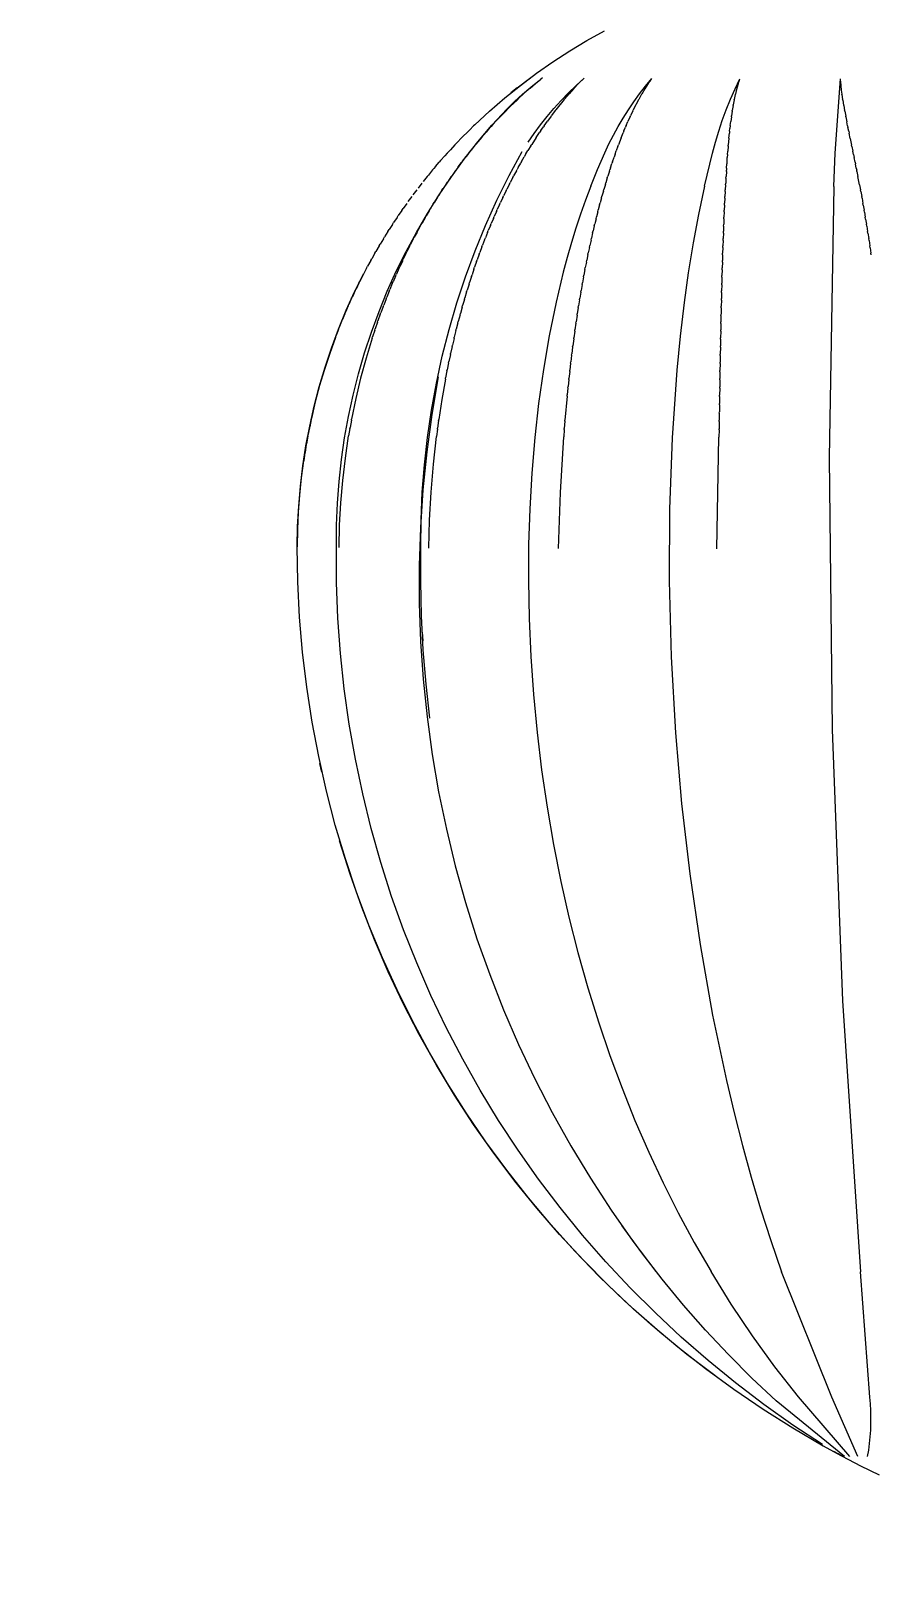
# Model space of a CAD drawing. Header units: millimetres. Extents: x 311 to 4068, y 1050 to 3803.
# Drawn here: x 714.06 to 738.5, y 2800.37 to 2845.07 of the extents above; entities that cross this region are included whole.
import ezdxf

# ---------------------------------------------------------------- set-up
doc = ezdxf.new("R2010")
doc.units = ezdxf.units.MM
doc.layers.add('ZANO_R', color=7, linetype='Continuous', lineweight=0)
doc.layers.add('ZANO_W', color=1, linetype='Continuous', lineweight=0)
doc.styles.get("Standard").update_dxf_attribs({"font": 'ARIALUNI.TTF'})
doc.dimstyles.new('pl i ang', dxfattribs={"dimtxt": 50, "dimasz": 50, "dimexe": 1.25, "dimexo": 0.625, "dimgap": 10, "dimtad": 1, "dimtoh": 1, "dimtxsty": 'Standard', "dimcen": 2.5, "dimclrd": 1, "dimclre": 1, "dimclrt": 1, "dimadec": 0, "dimazin": 0, "dimtfac": 1, "dimtmove": 0, "dimatfit": 3, "dimfxl": 1, "dimarcsym": 1})

# ---------------------------------------------------------------- blocks, each defined once
blk = doc.blocks.new('*D407')
at = {"layer": 'ZANO_W', "color": 1, "lineweight": -2}
for p, q in [((563.749, 2930.856), (563.749, 2664.746)), ((913.743, 2930.862), (913.743, 2664.746)), ((603.749, 2674.746), (873.743, 2674.746))]:
    blk.add_line(p, q, dxfattribs=at)
at = {"layer": 'ZANO_W', "color": 1}
for points in [[(603.749, 2681.413), (603.749, 2668.079), (563.749, 2674.746)], [(873.743, 2668.079), (873.743, 2681.413), (913.743, 2674.746)]]:
    blk.add_solid(points, dxfattribs=at)
at = {"layer": 'ZANO_W', "color": 1, "insert": (738.746, 2705.182), "char_height": 40, "attachment_point": 5}
blk.add_mtext('350', dxfattribs=at)

msp = doc.modelspace()

# ---------------------------------------------------------------- linework, layer by layer
at = {"layer": 'ZANO_R'}
for p, q in [((729.733, 2844.488), (730.233, 2844.789)), ((730.233, 2844.789), (730.744, 2845.072)), ((729.243, 2844.17), (729.733, 2844.488)), ((728.298, 2843.484), (728.764, 2843.835)), ((728.764, 2843.835), (729.243, 2844.17)), ((727.843, 2843.118), (728.298, 2843.484)), ((728.209, 2843.412), (728.024, 2843.265)), ((728.209, 2843.412), (728.606, 2843.715)), ((728.364, 2843.227), (728.604, 2843.433)), ((728.579, 2843.4), (728.412, 2843.253)), ((728.579, 2843.4), (728.737, 2843.535)), ((728.604, 2843.433), (728.851, 2843.631)), ((728.737, 2843.535), (728.897, 2843.667)), ((728.943, 2843.704), (728.897, 2843.667)), ((729.7, 2843.269), (729.922, 2843.485)), ((729.853, 2843.39), (729.719, 2843.242)), ((729.853, 2843.39), (730, 2843.544)), ((729.922, 2843.485), (730.152, 2843.693)), ((730, 2843.544), (730.152, 2843.693)), ((731.766, 2843.239), (731.941, 2843.465)), ((731.916, 2843.381), (731.827, 2843.233)), ((731.916, 2843.381), (731.919, 2843.385)), ((731.965, 2843.458), (731.919, 2843.385)), ((731.941, 2843.465), (732.123, 2843.685)), ((731.965, 2843.458), (731.967, 2843.461)), ((732.016, 2843.534), (731.967, 2843.461)), ((732.016, 2843.534), (732.069, 2843.61)), ((732.069, 2843.61), (732.123, 2843.685)), ((734.407, 2843.079), (734.54, 2843.381)), ((734.54, 2843.381), (734.683, 2843.679)), ((734.574, 2843.328), (734.549, 2843.227)), ((734.601, 2843.43), (734.574, 2843.328)), ((734.631, 2843.53), (734.601, 2843.43)), ((734.632, 2843.53), (734.656, 2843.605)), ((734.656, 2843.605), (734.683, 2843.679)), ((737.454, 2841.511), (737.604, 2843.676)), ((737.606, 2843.602), (737.604, 2843.676)), ((737.606, 2843.602), (737.615, 2843.475)), ((737.615, 2843.475), (737.628, 2843.349)), ((737.628, 2843.349), (737.645, 2843.224)), ((727.401, 2842.736), (727.843, 2843.118)), ((727.901, 2842.795), (728.129, 2843.014)), ((728.064, 2842.927), (727.919, 2842.783)), ((728.064, 2842.927), (728.08, 2842.942)), ((728.232, 2843.087), (728.08, 2842.942)), ((728.129, 2843.014), (728.364, 2843.227)), ((728.232, 2843.087), (728.244, 2843.099)), ((728.403, 2843.245), (728.244, 2843.099)), ((728.403, 2843.245), (728.412, 2843.253)), ((729.276, 2842.815), (729.484, 2843.045)), ((729.443, 2842.916), (729.329, 2842.772)), ((729.443, 2842.916), (729.456, 2842.931)), ((729.575, 2843.076), (729.456, 2842.931)), ((729.484, 2843.045), (729.7, 2843.269)), ((729.575, 2843.076), (729.585, 2843.088)), ((729.711, 2843.234), (729.585, 2843.088)), ((729.711, 2843.234), (729.719, 2843.242)), ((731.438, 2842.772), (731.599, 2843.008)), ((731.649, 2842.906), (731.577, 2842.763)), ((731.599, 2843.008), (731.766, 2843.239)), ((731.649, 2842.906), (731.656, 2842.922)), ((731.733, 2843.067), (731.656, 2842.922)), ((731.733, 2843.067), (731.74, 2843.078)), ((731.822, 2843.225), (731.74, 2843.078)), ((731.822, 2843.225), (731.827, 2843.233)), ((734.283, 2842.773), (734.407, 2843.079)), ((734.484, 2842.9), (734.461, 2842.756)), ((734.484, 2842.9), (734.487, 2842.915)), ((734.514, 2843.06), (734.487, 2842.915)), ((734.514, 2843.06), (734.516, 2843.072)), ((734.548, 2843.219), (734.516, 2843.072)), ((734.548, 2843.219), (734.55, 2843.227)), ((737.646, 2843.216), (737.645, 2843.224)), ((737.646, 2843.216), (737.669, 2843.069)), ((737.671, 2843.054), (737.669, 2843.069)), ((737.671, 2843.054), (737.696, 2842.912)), ((737.699, 2842.897), (737.696, 2842.912)), ((737.699, 2842.897), (737.725, 2842.753)), ((726.973, 2842.339), (727.401, 2842.736)), ((727.473, 2842.324), (727.901, 2842.795)), ((727.497, 2842.342), (727.605, 2842.458)), ((727.739, 2842.6), (727.605, 2842.458)), ((727.739, 2842.6), (727.76, 2842.622)), ((727.9, 2842.765), (727.76, 2842.622)), ((727.9, 2842.765), (727.919, 2842.783)), ((728.883, 2842.336), (729.076, 2842.579)), ((728.987, 2842.307), (729.086, 2842.447)), ((729.076, 2842.579), (729.276, 2842.815)), ((729.19, 2842.589), (729.086, 2842.447)), ((729.19, 2842.589), (729.206, 2842.611)), ((729.315, 2842.753), (729.206, 2842.611)), ((729.315, 2842.753), (729.329, 2842.772)), ((731.141, 2842.285), (731.286, 2842.531)), ((731.286, 2842.531), (731.438, 2842.772)), ((731.375, 2842.321), (731.426, 2842.437)), ((731.49, 2842.579), (731.426, 2842.437)), ((731.49, 2842.579), (731.5, 2842.601)), ((731.568, 2842.744), (731.5, 2842.601)), ((731.568, 2842.744), (731.577, 2842.763)), ((734.065, 2842.15), (734.169, 2842.463)), ((734.169, 2842.463), (734.283, 2842.773)), ((734.402, 2842.314), (734.416, 2842.431)), ((734.434, 2842.573), (734.416, 2842.431)), ((734.434, 2842.573), (734.437, 2842.595)), ((734.458, 2842.738), (734.437, 2842.595)), ((734.458, 2842.738), (734.461, 2842.756)), ((737.729, 2842.735), (737.725, 2842.753)), ((737.729, 2842.735), (737.757, 2842.592)), ((737.761, 2842.57), (737.757, 2842.592)), ((737.761, 2842.57), (737.79, 2842.428)), ((737.814, 2842.311), (737.79, 2842.428)), ((726.62, 2841.989), (726.428, 2841.79)), ((726.62, 2841.989), (726.766, 2842.136)), ((726.826, 2842.196), (726.766, 2842.136)), ((726.826, 2842.196), (726.938, 2842.305)), ((726.973, 2842.339), (726.938, 2842.305)), ((727.062, 2841.838), (727.473, 2842.324)), ((727.174, 2841.976), (727.301, 2842.123)), ((727.354, 2842.183), (727.301, 2842.123)), ((727.354, 2842.183), (727.452, 2842.292)), ((727.497, 2842.342), (727.452, 2842.292)), ((728.522, 2841.831), (728.698, 2842.087)), ((728.698, 2842.087), (728.883, 2842.336)), ((728.756, 2841.964), (728.853, 2842.111)), ((728.894, 2842.171), (728.853, 2842.111)), ((728.894, 2842.171), (728.968, 2842.28)), ((728.988, 2842.307), (728.969, 2842.28)), ((730.875, 2841.78), (731.004, 2842.035)), ((731.004, 2842.035), (731.141, 2842.285)), ((731.225, 2841.954), (731.284, 2842.101)), ((731.309, 2842.161), (731.284, 2842.101)), ((731.309, 2842.161), (731.354, 2842.271)), ((731.375, 2842.321), (731.354, 2842.271)), ((733.972, 2841.834), (734.065, 2842.15)), ((734.363, 2841.947), (734.378, 2842.094)), ((734.384, 2842.155), (734.378, 2842.094)), ((734.384, 2842.155), (734.393, 2842.233)), ((734.402, 2842.314), (734.393, 2842.233)), ((737.814, 2842.311), (737.824, 2842.261)), ((737.847, 2842.152), (737.824, 2842.261)), ((737.847, 2842.152), (737.859, 2842.091)), ((737.89, 2841.944), (737.859, 2842.091)), ((726.174, 2841.517), (726.262, 2841.613)), ((726.395, 2841.755), (726.262, 2841.613)), ((726.395, 2841.755), (726.428, 2841.79)), ((726.668, 2841.338), (727.062, 2841.838)), ((726.787, 2841.503), (726.863, 2841.599)), ((726.978, 2841.742), (726.863, 2841.599)), ((726.978, 2841.742), (727.007, 2841.776)), ((727.174, 2841.976), (727.007, 2841.776)), ((727.971, 2840.86), (728.35, 2841.566)), ((728.462, 2841.49), (728.52, 2841.587)), ((728.607, 2841.729), (728.52, 2841.587)), ((728.607, 2841.729), (728.629, 2841.764)), ((728.756, 2841.964), (728.629, 2841.764)), ((730.754, 2841.521), (730.875, 2841.78)), ((731.05, 2841.48), (731.085, 2841.577)), ((731.136, 2841.719), (731.085, 2841.577)), ((731.136, 2841.719), (731.149, 2841.754)), ((731.226, 2841.954), (731.149, 2841.754)), ((733.888, 2841.514), (733.972, 2841.834)), ((734.323, 2841.473), (734.33, 2841.57)), ((734.342, 2841.713), (734.33, 2841.57)), ((734.342, 2841.713), (734.345, 2841.747)), ((734.363, 2841.947), (734.345, 2841.747)), ((737.89, 2841.944), (737.931, 2841.745)), ((737.938, 2841.71), (737.931, 2841.745)), ((737.938, 2841.71), (737.968, 2841.567)), ((737.987, 2841.471), (737.968, 2841.567)), ((725.831, 2841.125), (725.781, 2841.066)), ((725.831, 2841.125), (725.939, 2841.251)), ((725.98, 2841.298), (725.939, 2841.251)), ((725.98, 2841.298), (726.1, 2841.433)), ((726.174, 2841.517), (726.1, 2841.433)), ((726.292, 2840.825), (726.668, 2841.338)), ((726.49, 2841.111), (726.447, 2841.052)), ((726.49, 2841.111), (726.583, 2841.237)), ((726.619, 2841.284), (726.583, 2841.237)), ((726.619, 2841.284), (726.722, 2841.419)), ((726.787, 2841.503), (726.722, 2841.419)), ((728.237, 2841.098), (728.205, 2841.039)), ((728.237, 2841.098), (728.308, 2841.224)), ((728.335, 2841.271), (728.308, 2841.224)), ((728.335, 2841.271), (728.413, 2841.407)), ((728.462, 2841.49), (728.413, 2841.407)), ((730.544, 2841.042), (730.754, 2841.521)), ((730.918, 2841.088), (730.899, 2841.029)), ((730.918, 2841.088), (730.96, 2841.214)), ((730.975, 2841.261), (730.96, 2841.214)), ((730.975, 2841.261), (731.022, 2841.397)), ((731.05, 2841.48), (731.021, 2841.397)), ((733.653, 2840.549), (733.888, 2841.514)), ((734.295, 2841.081), (734.303, 2841.207)), ((734.306, 2841.254), (734.303, 2841.207)), ((734.307, 2841.254), (734.316, 2841.39)), ((734.323, 2841.473), (734.316, 2841.39)), ((737.411, 2840.546), (737.454, 2841.511)), ((737.987, 2841.471), (738.004, 2841.387)), ((738.032, 2841.251), (738.004, 2841.387)), ((738.032, 2841.251), (738.041, 2841.204)), ((738.066, 2841.078), (738.041, 2841.204)), ((725.437, 2840.642), (725.322, 2840.495)), ((725.59, 2840.834), (725.473, 2840.688)), ((725.59, 2840.834), (725.626, 2840.878)), ((725.746, 2841.024), (725.625, 2840.878)), ((725.746, 2841.024), (725.781, 2841.066)), ((725.934, 2840.298), (726.292, 2840.825)), ((726.149, 2840.628), (726.18, 2840.673)), ((726.281, 2840.82), (726.18, 2840.673)), ((726.281, 2840.82), (726.312, 2840.864)), ((726.416, 2841.009), (726.312, 2840.864)), ((726.416, 2841.009), (726.447, 2841.052)), ((727.616, 2840.142), (727.971, 2840.86)), ((727.981, 2840.615), (728.004, 2840.66)), ((728.08, 2840.807), (728.004, 2840.66)), ((728.08, 2840.807), (728.103, 2840.851)), ((728.182, 2840.997), (728.103, 2840.851)), ((728.182, 2840.997), (728.205, 2841.039)), ((730.347, 2840.557), (730.544, 2841.042)), ((730.769, 2840.604), (730.782, 2840.65)), ((730.827, 2840.797), (730.782, 2840.65)), ((730.827, 2840.797), (730.84, 2840.84)), ((730.886, 2840.986), (730.84, 2840.84)), ((730.886, 2840.986), (730.899, 2841.029)), ((734.265, 2840.597), (734.268, 2840.643)), ((734.276, 2840.79), (734.268, 2840.643)), ((734.276, 2840.79), (734.279, 2840.834)), ((734.288, 2840.979), (734.279, 2840.834)), ((734.288, 2840.979), (734.291, 2841.022)), ((734.295, 2841.081), (734.291, 2841.022)), ((738.066, 2841.078), (738.078, 2841.019)), ((738.086, 2840.977), (738.078, 2841.019)), ((738.086, 2840.977), (738.115, 2840.831)), ((738.16, 2840.594), (738.115, 2840.831)), ((725.138, 2840.251), (725.03, 2840.103)), ((725.286, 2840.448), (725.175, 2840.3)), ((725.594, 2839.76), (725.934, 2840.298)), ((725.892, 2840.236), (725.799, 2840.088)), ((725.892, 2840.236), (725.924, 2840.285)), ((726.019, 2840.433), (725.923, 2840.285)), ((726.019, 2840.433), (726.051, 2840.481)), ((726.149, 2840.628), (726.051, 2840.481)), ((727.787, 2840.222), (727.718, 2840.074)), ((727.788, 2840.222), (727.811, 2840.272)), ((727.883, 2840.42), (727.811, 2840.272)), ((727.883, 2840.42), (727.907, 2840.467)), ((727.981, 2840.615), (727.907, 2840.467)), ((730.347, 2840.557), (730.193, 2840.15)), ((730.657, 2840.212), (730.616, 2840.064)), ((730.657, 2840.212), (730.67, 2840.261)), ((730.712, 2840.409), (730.67, 2840.261)), ((730.712, 2840.409), (730.726, 2840.457)), ((730.769, 2840.604), (730.726, 2840.457)), ((733.653, 2840.549), (733.475, 2839.729)), ((734.244, 2840.205), (734.237, 2840.057)), ((734.244, 2840.205), (734.247, 2840.254)), ((734.254, 2840.402), (734.247, 2840.254)), ((734.254, 2840.402), (734.257, 2840.45)), ((734.265, 2840.597), (734.257, 2840.45)), ((737.411, 2840.546), (737.279, 2832.651)), ((738.16, 2840.594), (738.187, 2840.447)), ((738.196, 2840.399), (738.187, 2840.447)), ((738.196, 2840.399), (738.223, 2840.252)), ((738.232, 2840.202), (738.223, 2840.252)), ((738.232, 2840.202), (738.258, 2840.054)), ((724.851, 2839.85), (724.749, 2839.701)), ((724.851, 2839.85), (724.888, 2839.903)), ((724.993, 2840.051), (724.888, 2839.903)), ((725.274, 2839.21), (725.594, 2839.76)), ((725.645, 2839.835), (725.557, 2839.686)), ((725.645, 2839.835), (725.677, 2839.888)), ((725.767, 2840.036), (725.677, 2839.888)), ((725.767, 2840.036), (725.799, 2840.088)), ((727.287, 2839.411), (727.616, 2840.142)), ((727.602, 2839.821), (727.537, 2839.672)), ((727.603, 2839.821), (727.626, 2839.874)), ((727.694, 2840.023), (727.626, 2839.875)), ((727.694, 2840.023), (727.718, 2840.074)), ((730.193, 2840.15), (730.049, 2839.741)), ((730.55, 2839.81), (730.512, 2839.661)), ((730.55, 2839.81), (730.564, 2839.864)), ((730.603, 2840.012), (730.564, 2839.864)), ((730.603, 2840.012), (730.616, 2840.064)), ((734.225, 2839.803), (734.219, 2839.654)), ((734.226, 2839.803), (734.228, 2839.857)), ((734.235, 2840.005), (734.228, 2839.857)), ((734.235, 2840.005), (734.237, 2840.057)), ((738.267, 2840.002), (738.258, 2840.054)), ((738.267, 2840.002), (738.293, 2839.854)), ((738.302, 2839.801), (738.293, 2839.854)), ((738.302, 2839.801), (738.328, 2839.651)), ((724.577, 2839.442), (724.48, 2839.291)), ((724.577, 2839.442), (724.613, 2839.497)), ((724.712, 2839.647), (724.613, 2839.497)), ((724.712, 2839.647), (724.749, 2839.701)), ((725.409, 2839.426), (725.326, 2839.275)), ((725.409, 2839.426), (725.44, 2839.482)), ((725.526, 2839.631), (725.44, 2839.482)), ((725.526, 2839.631), (725.557, 2839.686)), ((726.983, 2838.67), (727.287, 2839.411)), ((727.426, 2839.412), (727.364, 2839.261)), ((727.426, 2839.412), (727.449, 2839.468)), ((727.513, 2839.618), (727.449, 2839.468)), ((727.513, 2839.618), (727.537, 2839.672)), ((729.913, 2839.328), (729.785, 2838.913)), ((730.049, 2839.741), (729.913, 2839.328)), ((730.449, 2839.401), (730.413, 2839.25)), ((730.449, 2839.401), (730.462, 2839.457)), ((730.499, 2839.607), (730.462, 2839.457)), ((730.499, 2839.607), (730.512, 2839.661)), ((733.475, 2839.729), (733.32, 2838.905)), ((734.208, 2839.394), (734.203, 2839.243)), ((734.208, 2839.394), (734.211, 2839.45)), ((734.217, 2839.6), (734.211, 2839.45)), ((734.217, 2839.6), (734.219, 2839.654)), ((738.337, 2839.597), (738.328, 2839.651)), ((738.337, 2839.597), (738.362, 2839.447)), ((738.371, 2839.391), (738.362, 2839.447)), ((738.371, 2839.391), (738.395, 2839.24)), ((724.189, 2838.815), (724.222, 2838.871)), ((724.315, 2839.026), (724.222, 2838.871)), ((724.315, 2839.026), (724.349, 2839.082)), ((724.444, 2839.235), (724.349, 2839.082)), ((724.444, 2839.235), (724.48, 2839.291)), ((724.973, 2838.649), (725.274, 2839.21)), ((725.076, 2838.8), (725.104, 2838.855)), ((725.184, 2839.01), (725.104, 2838.855)), ((725.184, 2839.01), (725.214, 2839.066)), ((725.295, 2839.219), (725.214, 2839.066)), ((725.295, 2839.219), (725.326, 2839.275)), ((727.258, 2838.996), (727.198, 2838.841)), ((727.258, 2838.996), (727.28, 2839.052)), ((727.341, 2839.205), (727.28, 2839.052)), ((727.341, 2839.205), (727.364, 2839.261)), ((729.785, 2838.913), (729.661, 2838.482)), ((730.353, 2838.985), (730.319, 2838.83)), ((730.353, 2838.985), (730.365, 2839.041)), ((730.4, 2839.194), (730.365, 2839.041)), ((730.4, 2839.194), (730.413, 2839.25)), ((733.32, 2838.905), (733.18, 2838.038)), ((734.193, 2838.978), (734.187, 2838.823)), ((734.193, 2838.978), (734.195, 2839.034)), ((734.2, 2839.187), (734.195, 2839.034)), ((734.2, 2839.187), (734.203, 2839.243)), ((738.404, 2839.184), (738.396, 2839.24)), ((738.404, 2839.184), (738.429, 2839.031)), ((738.437, 2838.975), (738.429, 2839.031)), ((738.437, 2838.975), (738.461, 2838.82)), ((723.946, 2838.389), (723.976, 2838.443)), ((724.066, 2838.603), (723.976, 2838.443)), ((724.066, 2838.603), (724.097, 2838.658)), ((724.189, 2838.815), (724.097, 2838.658)), ((724.691, 2838.078), (724.973, 2838.649)), ((724.867, 2838.373), (724.893, 2838.427)), ((724.97, 2838.587), (724.893, 2838.427)), ((724.97, 2838.587), (724.997, 2838.642)), ((725.076, 2838.8), (724.997, 2838.642)), ((726.705, 2837.919), (726.983, 2838.67)), ((727.022, 2838.359), (727.041, 2838.413)), ((727.099, 2838.573), (727.041, 2838.413)), ((727.099, 2838.573), (727.119, 2838.628)), ((727.177, 2838.785), (727.119, 2838.628)), ((727.177, 2838.785), (727.198, 2838.841)), ((729.661, 2838.482), (729.546, 2838.048)), ((730.262, 2838.562), (730.229, 2838.401)), ((730.262, 2838.562), (730.273, 2838.617)), ((730.307, 2838.774), (730.273, 2838.617)), ((730.307, 2838.774), (730.319, 2838.83)), ((734.179, 2838.554), (734.174, 2838.394)), ((734.179, 2838.554), (734.18, 2838.609)), ((734.185, 2838.767), (734.18, 2838.609)), ((734.185, 2838.767), (734.187, 2838.823)), ((738.469, 2838.764), (738.461, 2838.82)), ((738.469, 2838.764), (738.493, 2838.607)), ((738.501, 2838.552), (738.493, 2838.607)), ((723.479, 2837.479), (723.74, 2838.007)), ((723.829, 2838.173), (723.629, 2837.785)), ((723.829, 2838.173), (723.857, 2838.226)), ((723.946, 2838.389), (723.857, 2838.226)), ((724.43, 2837.498), (724.691, 2838.078)), ((724.67, 2837.94), (724.692, 2837.99)), ((724.767, 2838.157), (724.692, 2837.99)), ((724.767, 2838.157), (724.791, 2838.21)), ((724.867, 2838.373), (724.791, 2838.21)), ((726.875, 2837.925), (726.892, 2837.976)), ((726.948, 2838.143), (726.892, 2837.976)), ((726.948, 2838.143), (726.965, 2838.195)), ((727.022, 2838.359), (726.965, 2838.195)), ((729.546, 2838.048), (729.337, 2837.176)), ((730.135, 2837.914), (730.144, 2837.964)), ((730.176, 2838.131), (730.144, 2837.964)), ((730.176, 2838.131), (730.186, 2838.184)), ((730.218, 2838.347), (730.186, 2838.184)), ((730.218, 2838.347), (730.229, 2838.401)), ((733.18, 2838.038), (733.059, 2837.168)), ((734.159, 2837.906), (734.161, 2837.957)), ((734.165, 2838.124), (734.161, 2837.957)), ((734.165, 2838.124), (734.167, 2838.176)), ((734.172, 2838.34), (734.167, 2838.176)), ((734.172, 2838.34), (734.173, 2838.394)), ((723.498, 2837.516), (723.414, 2837.338)), ((723.498, 2837.516), (723.52, 2837.563)), ((723.605, 2837.737), (723.52, 2837.563)), ((723.605, 2837.737), (723.629, 2837.785)), ((724.483, 2837.499), (724.503, 2837.546)), ((724.575, 2837.72), (724.503, 2837.546)), ((724.575, 2837.72), (724.596, 2837.769)), ((724.67, 2837.94), (724.596, 2837.769)), ((726.453, 2837.158), (726.705, 2837.919)), ((726.736, 2837.485), (726.751, 2837.531)), ((726.805, 2837.706), (726.751, 2837.531)), ((726.805, 2837.706), (726.82, 2837.754)), ((726.875, 2837.925), (726.82, 2837.754)), ((730.056, 2837.473), (730.064, 2837.52)), ((730.095, 2837.694), (730.064, 2837.52)), ((730.095, 2837.694), (730.104, 2837.743)), ((730.135, 2837.914), (730.104, 2837.743)), ((734.148, 2837.466), (734.149, 2837.512)), ((734.154, 2837.687), (734.149, 2837.512)), ((734.154, 2837.687), (734.155, 2837.735)), ((734.159, 2837.906), (734.155, 2837.735)), ((723.292, 2837.069), (723.212, 2836.885)), ((723.236, 2836.943), (723.479, 2837.479)), ((723.292, 2837.069), (723.311, 2837.112)), ((723.393, 2837.294), (723.311, 2837.112)), ((723.393, 2837.294), (723.414, 2837.338)), ((724.189, 2836.909), (724.43, 2837.498)), ((724.308, 2837.053), (724.324, 2837.096)), ((724.394, 2837.277), (724.324, 2837.095)), ((724.394, 2837.277), (724.412, 2837.322)), ((724.483, 2837.499), (724.412, 2837.322)), ((726.227, 2836.389), (726.453, 2837.158)), ((726.606, 2837.038), (726.618, 2837.081)), ((726.67, 2837.262), (726.618, 2837.081)), ((726.67, 2837.262), (726.683, 2837.307)), ((726.736, 2837.485), (726.683, 2837.307)), ((729.337, 2837.176), (729.136, 2836.201)), ((729.982, 2837.026), (729.989, 2837.069)), ((730.019, 2837.25), (729.989, 2837.069)), ((730.019, 2837.25), (730.026, 2837.295)), ((730.056, 2837.473), (730.026, 2837.295)), ((733.059, 2837.168), (732.944, 2836.188)), ((734.137, 2837.018), (734.138, 2837.061)), ((734.143, 2837.243), (734.138, 2837.061)), ((734.143, 2837.243), (734.144, 2837.288)), ((734.148, 2837.466), (734.144, 2837.288)), ((723.012, 2836.398), (723.236, 2836.943)), ((723.1, 2836.616), (723.023, 2836.424)), ((723.1, 2836.616), (723.116, 2836.655)), ((723.194, 2836.843), (723.116, 2836.655)), ((723.194, 2836.843), (723.212, 2836.885)), ((723.969, 2836.312), (724.189, 2836.909)), ((724.143, 2836.599), (724.157, 2836.638)), ((724.224, 2836.827), (724.157, 2836.638)), ((724.224, 2836.827), (724.239, 2836.868)), ((724.308, 2837.053), (724.239, 2836.868)), ((726.483, 2836.584), (726.494, 2836.623)), ((726.544, 2836.812), (726.494, 2836.623)), ((726.544, 2836.812), (726.555, 2836.853)), ((726.606, 2837.038), (726.555, 2836.853)), ((729.947, 2836.8), (729.919, 2836.611)), ((729.947, 2836.8), (729.954, 2836.841)), ((729.982, 2837.026), (729.954, 2836.841)), ((734.132, 2836.792), (734.129, 2836.604)), ((734.132, 2836.792), (734.133, 2836.833)), ((734.137, 2837.018), (734.133, 2836.833)), ((722.806, 2835.846), (723.012, 2836.398)), ((722.919, 2836.155), (722.933, 2836.192)), ((723.008, 2836.386), (722.933, 2836.192)), ((723.008, 2836.386), (723.023, 2836.424)), ((723.769, 2835.707), (723.969, 2836.312)), ((723.989, 2836.138), (724, 2836.175)), ((724.064, 2836.369), (724, 2836.175)), ((724.064, 2836.369), (724.077, 2836.407)), ((724.143, 2836.599), (724.077, 2836.407)), ((726.029, 2835.613), (726.227, 2836.389)), ((726.425, 2836.354), (726.378, 2836.16)), ((726.425, 2836.354), (726.435, 2836.392)), ((726.483, 2836.584), (726.435, 2836.392)), ((729.136, 2836.201), (728.968, 2835.22)), ((729.88, 2836.342), (729.854, 2836.148)), ((729.88, 2836.342), (729.886, 2836.38)), ((729.913, 2836.572), (729.886, 2836.38)), ((729.913, 2836.572), (729.919, 2836.611)), ((732.944, 2836.188), (732.849, 2835.205)), ((734.123, 2836.334), (734.119, 2836.14)), ((734.123, 2836.334), (734.124, 2836.373)), ((734.128, 2836.564), (734.124, 2836.373)), ((734.128, 2836.564), (734.129, 2836.604)), ((722.619, 2835.288), (722.806, 2835.846)), ((722.919, 2836.155), (722.754, 2835.692)), ((723.989, 2836.138), (723.812, 2835.556)), ((726.314, 2835.889), (726.27, 2835.69)), ((726.314, 2835.889), (726.323, 2835.926)), ((726.369, 2836.122), (726.323, 2835.926)), ((726.369, 2836.122), (726.378, 2836.16)), ((729.818, 2835.877), (729.793, 2835.678)), ((729.818, 2835.877), (729.823, 2835.914)), ((729.849, 2836.111), (729.823, 2835.914)), ((729.849, 2836.111), (729.854, 2836.148)), ((734.114, 2835.87), (734.111, 2835.671)), ((734.114, 2835.87), (734.115, 2835.906)), ((734.119, 2836.103), (734.115, 2835.906)), ((734.119, 2836.103), (734.119, 2836.14)), ((722.451, 2834.723), (722.619, 2835.288)), ((722.754, 2835.692), (722.601, 2835.225)), ((723.591, 2835.096), (723.769, 2835.707)), ((723.812, 2835.556), (723.654, 2834.969)), ((725.857, 2834.83), (726.029, 2835.613)), ((726.212, 2835.417), (726.171, 2835.216)), ((726.212, 2835.417), (726.219, 2835.454)), ((726.262, 2835.654), (726.219, 2835.454)), ((726.262, 2835.654), (726.27, 2835.69)), ((729.76, 2835.405), (729.737, 2835.204)), ((729.76, 2835.405), (729.764, 2835.442)), ((729.788, 2835.642), (729.764, 2835.442)), ((729.788, 2835.642), (729.793, 2835.678)), ((734.106, 2835.397), (734.103, 2835.196)), ((734.106, 2835.397), (734.107, 2835.434)), ((734.11, 2835.634), (734.107, 2835.434)), ((734.11, 2835.634), (734.111, 2835.671)), ((722.601, 2835.225), (722.462, 2834.753)), ((723.434, 2834.479), (723.591, 2835.096)), ((723.654, 2834.969), (723.514, 2834.377)), ((725.713, 2834.042), (725.857, 2834.83)), ((725.909, 2835.006), (725.724, 2833.918)), ((726.118, 2834.94), (726.015, 2834.354)), ((726.118, 2834.94), (726.125, 2834.977)), ((726.164, 2835.179), (726.125, 2834.977)), ((726.164, 2835.179), (726.171, 2835.216)), ((728.968, 2835.22), (728.829, 2834.234)), ((729.706, 2834.928), (729.685, 2834.724)), ((729.706, 2834.928), (729.71, 2834.965)), ((729.733, 2835.167), (729.71, 2834.965)), ((729.733, 2835.167), (729.737, 2835.204)), ((732.849, 2835.205), (732.713, 2833.236)), ((734.098, 2834.92), (734.095, 2834.717)), ((734.098, 2834.92), (734.099, 2834.957)), ((734.102, 2835.159), (734.099, 2834.957)), ((734.102, 2835.159), (734.103, 2835.196)), ((722.302, 2834.154), (722.451, 2834.723)), ((722.462, 2834.753), (722.336, 2834.278)), ((723.299, 2833.857), (723.434, 2834.479)), ((729.658, 2834.447), (729.596, 2833.753)), ((729.658, 2834.447), (729.661, 2834.483)), ((729.682, 2834.688), (729.661, 2834.483)), ((729.682, 2834.688), (729.685, 2834.724)), ((734.091, 2834.44), (734.087, 2834.233)), ((734.094, 2834.68), (734.091, 2834.475)), ((734.091, 2834.44), (734.091, 2834.475)), ((734.094, 2834.68), (734.095, 2834.717)), ((722.172, 2833.579), (722.302, 2834.154)), ((722.336, 2834.278), (722.224, 2833.799)), ((723.514, 2834.377), (723.392, 2833.781)), ((725.596, 2833.25), (725.713, 2834.042)), ((726.015, 2834.354), (725.924, 2833.765)), ((728.829, 2834.234), (728.718, 2833.245)), ((734.083, 2833.957), (734.08, 2833.745)), ((734.083, 2833.957), (734.084, 2833.989)), ((734.087, 2834.199), (734.084, 2833.989)), ((734.087, 2834.199), (734.087, 2834.233)), ((722.063, 2833), (722.172, 2833.579)), ((722.166, 2833.526), (722.123, 2833.308)), ((722.166, 2833.526), (722.172, 2833.554)), ((722.217, 2833.769), (722.172, 2833.554)), ((722.217, 2833.769), (722.224, 2833.799)), ((723.186, 2833.231), (723.299, 2833.857)), ((723.342, 2833.508), (723.305, 2833.29)), ((723.342, 2833.508), (723.347, 2833.536)), ((723.386, 2833.751), (723.347, 2833.536)), ((723.386, 2833.751), (723.392, 2833.781)), ((725.724, 2833.918), (725.576, 2832.824)), ((725.887, 2833.492), (725.859, 2833.274)), ((725.887, 2833.492), (725.891, 2833.52)), ((725.92, 2833.735), (725.891, 2833.52)), ((725.92, 2833.735), (725.924, 2833.765)), ((729.574, 2833.48), (729.576, 2833.508)), ((729.593, 2833.723), (729.576, 2833.508)), ((729.593, 2833.723), (729.596, 2833.753)), ((734.079, 2833.715), (734.076, 2833.5)), ((734.076, 2833.472), (734.076, 2833.5)), ((734.079, 2833.715), (734.08, 2833.745)), ((722.074, 2833.039), (722.037, 2832.814)), ((722.074, 2833.039), (722.078, 2833.062)), ((722.119, 2833.283), (722.078, 2833.062)), ((722.118, 2833.283), (722.123, 2833.308)), ((723.095, 2832.601), (723.186, 2833.231)), ((723.21, 2832.646), (723.305, 2833.29)), ((725.506, 2832.454), (725.596, 2833.25)), ((725.77, 2832.466), (725.859, 2833.274)), ((728.718, 2833.245), (728.63, 2832.209)), ((729.461, 2831.642), (729.558, 2833.262)), ((729.574, 2833.48), (729.558, 2833.262)), ((732.713, 2833.236), (732.639, 2831.159)), ((734.007, 2830.012), (734.072, 2833.254)), ((734.076, 2833.472), (734.072, 2833.254)), ((721.972, 2832.418), (722.063, 2833)), ((722.034, 2832.795), (721.999, 2832.567)), ((722.033, 2832.795), (722.037, 2832.814)), ((723.025, 2831.968), (723.095, 2832.601)), ((723.134, 2831.999), (723.21, 2832.646)), ((725.576, 2832.824), (725.465, 2831.727)), ((737.279, 2832.651), (737.365, 2824.755)), ((721.902, 2831.834), (721.972, 2832.418)), ((721.933, 2832.069), (721.999, 2832.567)), ((725.444, 2831.655), (725.506, 2832.454)), ((725.703, 2831.656), (725.77, 2832.466)), ((728.63, 2832.209), (728.57, 2831.17)), ((721.852, 2831.247), (721.902, 2831.834)), ((721.882, 2831.57), (721.933, 2832.069)), ((722.978, 2831.333), (723.025, 2831.968)), ((723.078, 2831.35), (723.134, 2831.999)), ((725.465, 2831.727), (725.391, 2830.626)), ((721.846, 2831.07), (721.882, 2831.57)), ((722.953, 2830.697), (722.978, 2831.333)), ((723.042, 2830.699), (723.078, 2831.35)), ((725.41, 2830.854), (725.444, 2831.655)), ((725.657, 2830.845), (725.703, 2831.656)), ((729.405, 2830.02), (729.461, 2831.642)), ((721.821, 2830.659), (721.852, 2831.247)), ((721.823, 2830.568), (721.846, 2831.07)), ((725.404, 2830.053), (725.41, 2830.854)), ((725.633, 2830.032), (725.657, 2830.845)), ((728.57, 2831.17), (728.537, 2830.13)), ((732.639, 2831.159), (732.629, 2829.081)), ((721.811, 2830.07), (721.821, 2830.659)), ((721.815, 2830.067), (721.823, 2830.568)), ((722.95, 2830.061), (722.953, 2830.697)), ((723.025, 2830.048), (723.042, 2830.699)), ((725.391, 2830.626), (725.355, 2829.523)), ((721.827, 2829.045), (721.811, 2830.07)), ((722.954, 2829.027), (722.95, 2830.061)), ((725.4, 2829.058), (725.404, 2830.053)), ((728.537, 2830.13), (728.53, 2829.09)), ((725.355, 2829.523), (725.356, 2828.42)), ((721.879, 2828.022), (721.827, 2829.045)), ((722.993, 2827.995), (722.954, 2829.027)), ((725.424, 2828.063), (725.4, 2829.058)), ((728.53, 2829.09), (728.551, 2827.982)), ((732.629, 2829.081), (732.687, 2826.868)), ((725.356, 2828.42), (725.395, 2827.317)), ((721.966, 2827.001), (721.879, 2828.022)), ((723.068, 2826.964), (722.993, 2827.995)), ((725.476, 2827.069), (725.424, 2828.063)), ((728.551, 2827.982), (728.6, 2826.875)), ((725.395, 2827.317), (725.471, 2826.217)), ((725.447, 2827.581), (725.461, 2827.331)), ((722.087, 2825.984), (721.966, 2827.001)), ((723.177, 2825.936), (723.068, 2826.964)), ((725.557, 2826.077), (725.476, 2827.069)), ((728.6, 2826.875), (728.677, 2825.77)), ((732.687, 2826.868), (732.812, 2824.658)), ((722.243, 2824.971), (722.087, 2825.984)), ((723.321, 2824.913), (723.177, 2825.936)), ((725.471, 2826.217), (725.585, 2825.119)), ((725.666, 2825.087), (725.557, 2826.077)), ((728.677, 2825.77), (728.783, 2824.667)), ((725.585, 2825.119), (725.735, 2824.026)), ((722.434, 2823.965), (722.243, 2824.971)), ((723.5, 2823.895), (723.321, 2824.913)), ((728.783, 2824.667), (728.915, 2823.579)), ((732.812, 2824.658), (732.988, 2822.606)), ((737.365, 2824.755), (737.668, 2816.865)), ((722.659, 2822.965), (722.434, 2823.965)), ((722.525, 2823.517), (722.472, 2823.765)), ((723.713, 2822.884), (723.5, 2823.895)), ((725.735, 2824.026), (725.922, 2822.939)), ((728.915, 2823.579), (729.074, 2822.494)), ((722.918, 2821.974), (722.659, 2822.965)), ((723.96, 2821.88), (723.713, 2822.884)), ((725.922, 2822.939), (726.147, 2821.859)), ((729.074, 2822.494), (729.261, 2821.414)), ((732.988, 2822.606), (733.222, 2820.56)), ((723.211, 2820.992), (722.918, 2821.974)), ((724.241, 2820.886), (723.96, 2821.88)), ((723.347, 2820.549), (723.041, 2821.519)), ((726.147, 2821.859), (726.407, 2820.787)), ((729.261, 2821.414), (729.476, 2820.339)), ((723.537, 2820.021), (723.211, 2820.992)), ((723.685, 2819.589), (723.347, 2820.549)), ((724.556, 2819.902), (724.241, 2820.886)), ((726.407, 2820.787), (726.704, 2819.724)), ((733.222, 2820.56), (733.522, 2818.499)), ((729.476, 2820.339), (729.711, 2819.301)), ((723.897, 2819.061), (723.537, 2820.021)), ((724.905, 2818.929), (724.556, 2819.902)), ((726.704, 2819.724), (727.037, 2818.672)), ((724.056, 2818.642), (723.685, 2819.589)), ((729.711, 2819.301), (729.973, 2818.269)), ((724.289, 2818.115), (723.897, 2819.061)), ((725.286, 2817.968), (724.905, 2818.929)), ((724.459, 2817.707), (724.056, 2818.642)), ((727.037, 2818.672), (727.406, 2817.632)), ((733.522, 2818.499), (733.886, 2816.448)), ((724.713, 2817.182), (724.289, 2818.115)), ((725.699, 2817.021), (725.286, 2817.968)), ((729.973, 2818.269), (730.261, 2817.245)), ((724.894, 2816.788), (724.459, 2817.707)), ((727.406, 2817.632), (727.809, 2816.605)), ((725.168, 2816.264), (724.713, 2817.182)), ((726.144, 2816.088), (725.699, 2817.021)), ((730.261, 2817.245), (730.578, 2816.229)), ((725.36, 2815.883), (724.894, 2816.788)), ((727.809, 2816.605), (728.247, 2815.593)), ((737.668, 2816.865), (738.19, 2808.986)), ((725.655, 2815.363), (725.168, 2816.264)), ((726.621, 2815.171), (726.144, 2816.088)), ((730.578, 2816.229), (730.903, 2815.272)), ((733.886, 2816.448), (734.288, 2814.548)), ((725.856, 2814.995), (725.36, 2815.883)), ((726.172, 2814.479), (725.655, 2815.363)), ((727.129, 2814.271), (726.621, 2815.171)), ((728.247, 2815.593), (728.719, 2814.595)), ((730.903, 2815.272), (731.255, 2814.325)), ((726.382, 2814.124), (725.856, 2814.995)), ((726.719, 2813.612), (726.172, 2814.479)), ((727.666, 2813.389), (727.129, 2814.271)), ((728.719, 2814.595), (729.224, 2813.615)), ((731.255, 2814.325), (731.631, 2813.387)), ((734.288, 2814.548), (734.512, 2813.604)), ((726.938, 2813.272), (726.382, 2814.124)), ((727.296, 2812.766), (726.719, 2813.612)), ((728.234, 2812.525), (727.666, 2813.389)), ((729.224, 2813.615), (729.763, 2812.652)), ((731.631, 2813.387), (732.034, 2812.46)), ((734.512, 2813.604), (734.754, 2812.663)), ((727.522, 2812.439), (726.938, 2813.272)), ((727.901, 2811.939), (727.296, 2812.766)), ((728.83, 2811.681), (728.234, 2812.525)), ((729.763, 2812.652), (730.334, 2811.708)), ((734.754, 2812.663), (735.011, 2811.736)), ((728.135, 2811.626), (727.522, 2812.439)), ((732.034, 2812.46), (732.449, 2811.574)), ((728.534, 2811.133), (727.901, 2811.939)), ((728.775, 2810.835), (728.135, 2811.626)), ((729.455, 2810.858), (728.83, 2811.681)), ((730.334, 2811.708), (730.937, 2810.783)), ((735.011, 2811.736), (735.285, 2810.814)), ((729.194, 2810.35), (728.534, 2811.133)), ((732.449, 2811.574), (732.889, 2810.7)), ((729.441, 2810.066), (728.775, 2810.835)), ((730.108, 2810.056), (729.455, 2810.858)), ((730.937, 2810.783), (731.57, 2809.88)), ((732.889, 2810.7), (733.354, 2809.839)), ((735.285, 2810.814), (735.578, 2809.898)), ((729.881, 2809.589), (729.194, 2810.35)), ((731.831, 2809.536), (731.262, 2810.323)), ((730.133, 2809.32), (729.441, 2810.066)), ((730.787, 2809.278), (730.108, 2810.056)), ((731.57, 2809.88), (732.234, 2808.999)), ((733.354, 2809.839), (733.845, 2808.993)), ((735.578, 2809.898), (735.891, 2808.988)), ((730.593, 2808.853), (729.881, 2809.589)), ((732.425, 2808.768), (731.831, 2809.536)), ((730.85, 2808.599), (730.133, 2809.32)), ((731.492, 2808.522), (730.787, 2809.278)), ((734.432, 2808.049), (733.845, 2808.993)), ((737.359, 2805.344), (735.891, 2808.988)), ((738.46, 2805.343), (738.19, 2808.986)), ((731.33, 2808.141), (730.593, 2808.853)), ((731.592, 2807.902), (730.85, 2808.599)), ((732.223, 2807.791), (731.492, 2808.522)), ((733.042, 2808.02), (732.425, 2808.768)), ((732.091, 2807.455), (731.33, 2808.141)), ((733.683, 2807.291), (733.042, 2808.02)), ((735.051, 2807.126), (734.432, 2808.049)), ((732.356, 2807.23), (731.592, 2807.902)), ((732.978, 2807.086), (732.223, 2807.791)), ((732.875, 2806.796), (732.091, 2807.455)), ((733.143, 2806.586), (732.356, 2807.23)), ((734.347, 2806.583), (733.683, 2807.291)), ((735.701, 2806.225), (735.051, 2807.126)), ((733.681, 2806.163), (732.875, 2806.796)), ((733.756, 2806.406), (732.978, 2807.086)), ((733.952, 2805.968), (733.143, 2806.586)), ((734.557, 2805.753), (733.756, 2806.406)), ((735.033, 2805.896), (734.347, 2806.583)), ((736.381, 2805.346), (735.701, 2806.225)), ((734.508, 2805.559), (733.681, 2806.163)), ((735.741, 2805.232), (735.033, 2805.896)), ((735.356, 2804.983), (734.508, 2805.559)), ((735.38, 2805.128), (734.557, 2805.753)), ((737.879, 2803.615), (736.381, 2805.346)), ((738.109, 2803.614), (737.359, 2805.344)), ((738.477, 2805.151), (738.46, 2805.343)), ((736.222, 2804.436), (735.356, 2804.983)), ((736.224, 2804.531), (735.38, 2805.128)), ((737.727, 2803.616), (735.741, 2805.232)), ((738.487, 2804.958), (738.477, 2805.151)), ((738.492, 2804.765), (738.487, 2804.958)), ((737.107, 2803.92), (736.222, 2804.436)), ((737.087, 2803.963), (736.224, 2804.531)), ((738.484, 2804.38), (738.491, 2804.572)), ((738.491, 2804.572), (738.492, 2804.765)), ((738.426, 2803.804), (738.451, 2803.995)), ((738.451, 2803.995), (738.471, 2804.187)), ((738.471, 2804.187), (738.484, 2804.38)), ((737.626, 2803.637), (737.108, 2803.919)), ((737.536, 2803.69), (737.409, 2803.765)), ((737.664, 2803.617), (737.536, 2803.69)), ((738.201, 2803.339), (737.664, 2803.617)), ((738.395, 2803.614), (738.426, 2803.804)), ((738.743, 2803.073), (738.201, 2803.339))]:
    msp.add_line(p, q, dxfattribs=at)

# ---------------------------------------------------------------- dimensions: what is measured, and where the dimension line sits
at = {"layer": 'ZANO_W'}
dim = msp.add_linear_dim(base=(913.743, 2674.746), p1=(563.749, 2940.856), p2=(913.743, 2940.862), dimstyle='pl i ang', override={"dimtxt": 40, "dimasz": 40, "dimexe": 10, "dimexo": 10, "dimtoh": 0, "dimdec": 0, "dimtdec": 0, "dimtmove": 1}, dxfattribs=at)
dim.commit()
dim.dimension.update_dxf_attribs({"geometry": '*D407', "text_midpoint": (738.746, 2705.182)})

doc.saveas('drawing.dxf')
